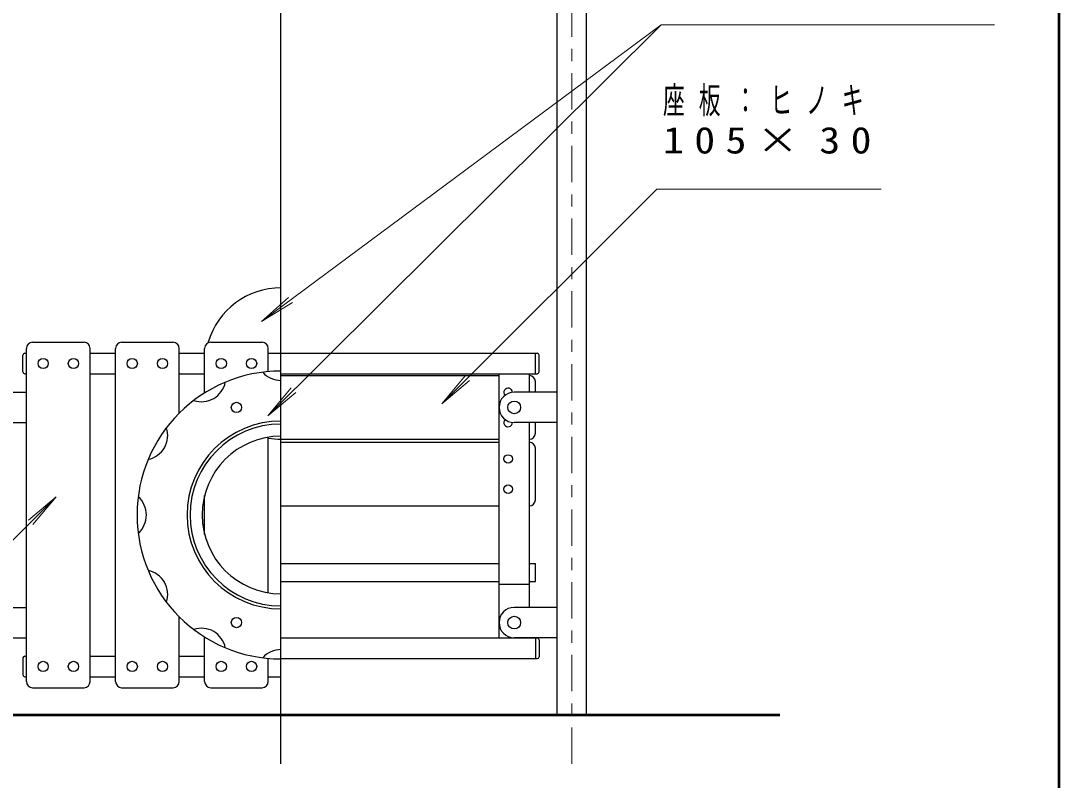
# Model space of a CAD drawing. Units: millimetres on the paper. Extents: x -365 to 0, y -5 to 257.
# Drawn here: x -85.7 to 0, y 68.3 to 131 of the extents above; entities that cross this region are included whole.
import ezdxf

# ---------------------------------------------------------------- set-up
doc = ezdxf.new("R2010")
doc.units = ezdxf.units.MM
doc.linetypes.add('USER2', pattern=[6, 3, -1, 1, -1])
doc.layers.add('LY_1', color=7, linetype='Continuous', lineweight=25)
doc.styles.add('ＭＳ ゴシック', font='')
doc.styles.get('ＭＳ ゴシック').set_extended_font_data('MS Gothic')

msp = doc.modelspace()

# ---------------------------------------------------------------- linework, layer by layer
at = {"layer": 'LY_1', "lineweight": 50}
for p, q in [((0, 0), (0, 257)), ((-341.581, 73.674), (-23.06, 73.674))]:
    msp.add_line(p, q, dxfattribs=at)
at = {"layer": 'LY_1'}
for p, q in [((-64.234, 69.63), (-64.234, 153.394)), ((-41.449, 73.674), (-41.449, 148.674)), ((-39.019, 73.674), (-39.019, 148.674)), ((-85.234, 76.424), (-85.234, 103.924)), ((-84.734, 104.424), (-80.484, 104.424)), ((-79.984, 76.424), (-79.984, 103.924)), ((-77.884, 76.424), (-77.884, 103.924)), ((-77.384, 104.424), (-73.134, 104.424)), ((-72.634, 98.568), (-72.634, 103.924)), ((-70.534, 100.24), (-70.534, 103.924)), ((-70.034, 104.424), (-65.784, 104.424)), ((-65.284, 102.003), (-65.284, 103.924)), ((-85.534, 101.974), (-85.534, 103.374)), ((-85.384, 103.524), (-85.234, 103.524)), ((-79.984, 103.524), (-77.884, 103.524)), ((-72.634, 103.524), (-70.534, 103.524)), ((-65.284, 103.524), (-64.234, 103.524)), ((-64.234, 103.524), (-43.084, 103.524)), ((-43.234, 101.824), (-43.234, 103.524)), ((-42.934, 101.974), (-42.934, 103.374)), ((-85.384, 101.824), (-85.234, 101.824)), ((-79.984, 101.824), (-77.884, 101.824)), ((-72.634, 101.824), (-70.534, 101.824)), ((-64.234, 101.824), (-43.084, 101.824)), ((-64.234, 101.674), (-46.234, 101.674)), ((-46.234, 80.024), (-46.234, 101.824)), ((-43.734, 100.299), (-43.734, 101.824)), ((-43.234, 100.299), (-43.234, 101.174)), ((-87.019, 100.299), (-85.234, 100.299)), ((-41.449, 100.299), (-44.984, 100.299)), ((-87.019, 97.799), (-85.234, 97.799)), ((-41.449, 97.799), (-44.984, 97.799)), ((-43.734, 82.549), (-43.734, 97.799)), ((-43.234, 96.924), (-43.234, 97.799)), ((-65.284, 83.76), (-65.284, 96.589)), ((-64.234, 96.424), (-46.234, 96.424)), ((-64.234, 96.174), (-46.234, 96.174)), ((-43.234, 91.424), (-43.234, 95.674)), ((-70.534, 88.574), (-70.534, 91.774)), ((-64.234, 90.924), (-46.234, 90.924)), ((-64.234, 86.174), (-46.234, 86.174)), ((-43.734, 86.174), (-43.234, 86.174)), ((-43.234, 84.674), (-43.234, 86.174)), ((-64.234, 84.674), (-46.234, 84.674)), ((-43.734, 84.449), (-46.234, 84.449)), ((-43.734, 84.674), (-43.234, 84.674)), ((-87.019, 82.549), (-85.234, 82.549)), ((-41.449, 82.549), (-44.984, 82.549)), ((-72.634, 76.424), (-72.634, 81.78)), ((-87.019, 80.049), (-85.234, 80.049)), ((-70.534, 76.424), (-70.534, 80.108)), ((-64.234, 80.024), (-43.084, 80.024)), ((-41.449, 80.049), (-44.984, 80.049)), ((-43.234, 80.024), (-43.234, 78.324)), ((-42.934, 79.874), (-42.934, 78.474)), ((-85.534, 78.374), (-85.534, 76.974)), ((-85.384, 78.524), (-85.234, 78.524)), ((-79.984, 78.524), (-77.884, 78.524)), ((-72.634, 78.524), (-70.534, 78.524)), ((-65.284, 76.424), (-65.284, 78.346)), ((-64.234, 78.324), (-43.084, 78.324)), ((-85.384, 76.824), (-85.234, 76.824)), ((-79.984, 76.824), (-77.884, 76.824)), ((-72.634, 76.824), (-70.534, 76.824)), ((-65.284, 76.824), (-64.234, 76.824)), ((-84.734, 75.924), (-80.484, 75.924)), ((-77.384, 75.924), (-73.134, 75.924)), ((-70.034, 75.924), (-65.784, 75.924))]:
    msp.add_line(p, q, dxfattribs=at)
at = {"layer": 'LY_1', "linetype": 'USER2', "lineweight": 13}
msp.add_line((-40.234, 69.63), (-40.234, 148.674), dxfattribs=at)
at = {"layer": 'LY_1', "lineweight": 13}
for p, q in [((-65.849, 106.13), (-32.857, 130.631)), ((-32.857, 130.631), (-65.315, 98.367)), ((-32.857, 130.631), (-5.346, 130.631)), ((-33.211, 117.051), (-50.967, 99.353)), ((-33.211, 117.051), (-14.7, 117.051)), ((-65.849, 106.13), (-63.606, 108.122)), ((-65.849, 106.13), (-63.294, 107.702)), ((-50.967, 99.353), (-49.035, 101.648)), ((-50.967, 99.353), (-48.666, 101.278)), ((-65.315, 98.367), (-63.379, 100.659)), ((-65.315, 98.367), (-63.011, 100.288)), ((-96.902, 77.564), (-82.785, 91.681)), ((-82.785, 91.681), (-85.083, 89.753)), ((-82.785, 91.681), (-84.714, 89.383))]:
    msp.add_line(p, q, dxfattribs=at)
at = {"layer": 'LY_1'}
for centre, radius in [((-83.859, 102.674), 0.425), ((-81.359, 102.674), 0.425), ((-76.509, 102.674), 0.425), ((-74.009, 102.674), 0.425), ((-69.159, 102.674), 0.425), ((-66.659, 102.674), 0.425), ((-67.909, 99.049), 0.425), ((-44.984, 99.049), 0.525), ((-45.484, 94.799), 0.35), ((-45.484, 92.299), 0.35), ((-67.909, 81.299), 0.425), ((-44.984, 81.299), 0.525), ((-83.859, 77.674), 0.425), ((-81.359, 77.674), 0.425), ((-76.509, 77.674), 0.425), ((-74.009, 77.674), 0.425), ((-69.159, 77.674), 0.425), ((-66.659, 77.674), 0.425)]:
    msp.add_circle(centre, radius, dxfattribs=at)
for centre, radius, start, end in [((-64.234, 102.674), 6.25, 90, 163.73979), ((-84.734, 103.924), 0.5, 90, 180), ((-80.484, 103.924), 0.5, 0, 90), ((-77.384, 103.924), 0.5, 90, 180), ((-73.134, 103.924), 0.5, 0, 90), ((-70.034, 103.924), 0.5, 90, 180), ((-65.784, 103.924), 0.5, 0, 90), ((-85.384, 103.374), 0.15, 90, 180), ((-43.084, 103.374), 0.15, 0, 90), ((-64.234, 90.174), 11.875, 90, 270), ((-85.384, 101.974), 0.15, 180, 270), ((-64.234, 103.277), 2, 221.40962, 270), ((-43.734, 101.174), 0.5, 0, 90), ((-43.084, 101.974), 0.15, 270, 0), ((-70.786, 101.522), 2, 251.40962, 348.59038), ((-44.984, 99.049), 1.25, 90, 270), ((-45.484, 100.299), 0.35, 0, 225.08396), ((-64.234, 90.174), 7.75, 90, 270), ((-45.484, 97.799), 0.35, 134.91604, 0), ((-75.582, 96.726), 2, 281.40962, 18.59038), ((-64.234, 90.174), 7.5, 90, 270), ((-43.734, 96.924), 0.5, 270, 0), ((-64.234, 90.174), 6.5, 90, 270), ((-64.234, 102.674), 6.25, 260.32844, 270), ((-43.734, 95.674), 0.5, 0, 90), ((-77.337, 90.174), 2, 311.40962, 48.59038), ((-43.734, 91.424), 0.5, 270, 0), ((-75.582, 83.623), 2, 341.40962, 78.59038), ((-44.984, 81.299), 1.25, 90, 270), ((-70.786, 78.827), 2, 11.40962, 108.59038), ((-43.084, 79.874), 0.15, 0, 90), ((-64.234, 77.071), 2, 90, 138.59038), ((-85.384, 78.374), 0.15, 90, 180), ((-43.084, 78.474), 0.15, 270, 0), ((-85.384, 76.974), 0.15, 180, 270), ((-84.734, 76.424), 0.5, 180, 270), ((-80.484, 76.424), 0.5, 270, 0), ((-77.384, 76.424), 0.5, 180, 270), ((-73.134, 76.424), 0.5, 270, 0), ((-70.034, 76.424), 0.5, 180, 270), ((-65.784, 76.424), 0.5, 270, 0)]:
    msp.add_arc(centre, radius, start, end, dxfattribs=at)

# ---------------------------------------------------------------- texts
at = {"layer": 'LY_1', "char_height": 2.199, "attachment_point": 1, "style": 'ＭＳ ゴシック'}
for s, insert in [('\\T1.64;\\W0.6;座板：ヒノキ', (-32.7, 125.501)), ('\\T1.5;\\W1.15;105×30', (-32.7, 122.201))]:
    msp.add_mtext(s, dxfattribs=dict(at, insert=insert))

doc.saveas('drawing.dxf')
